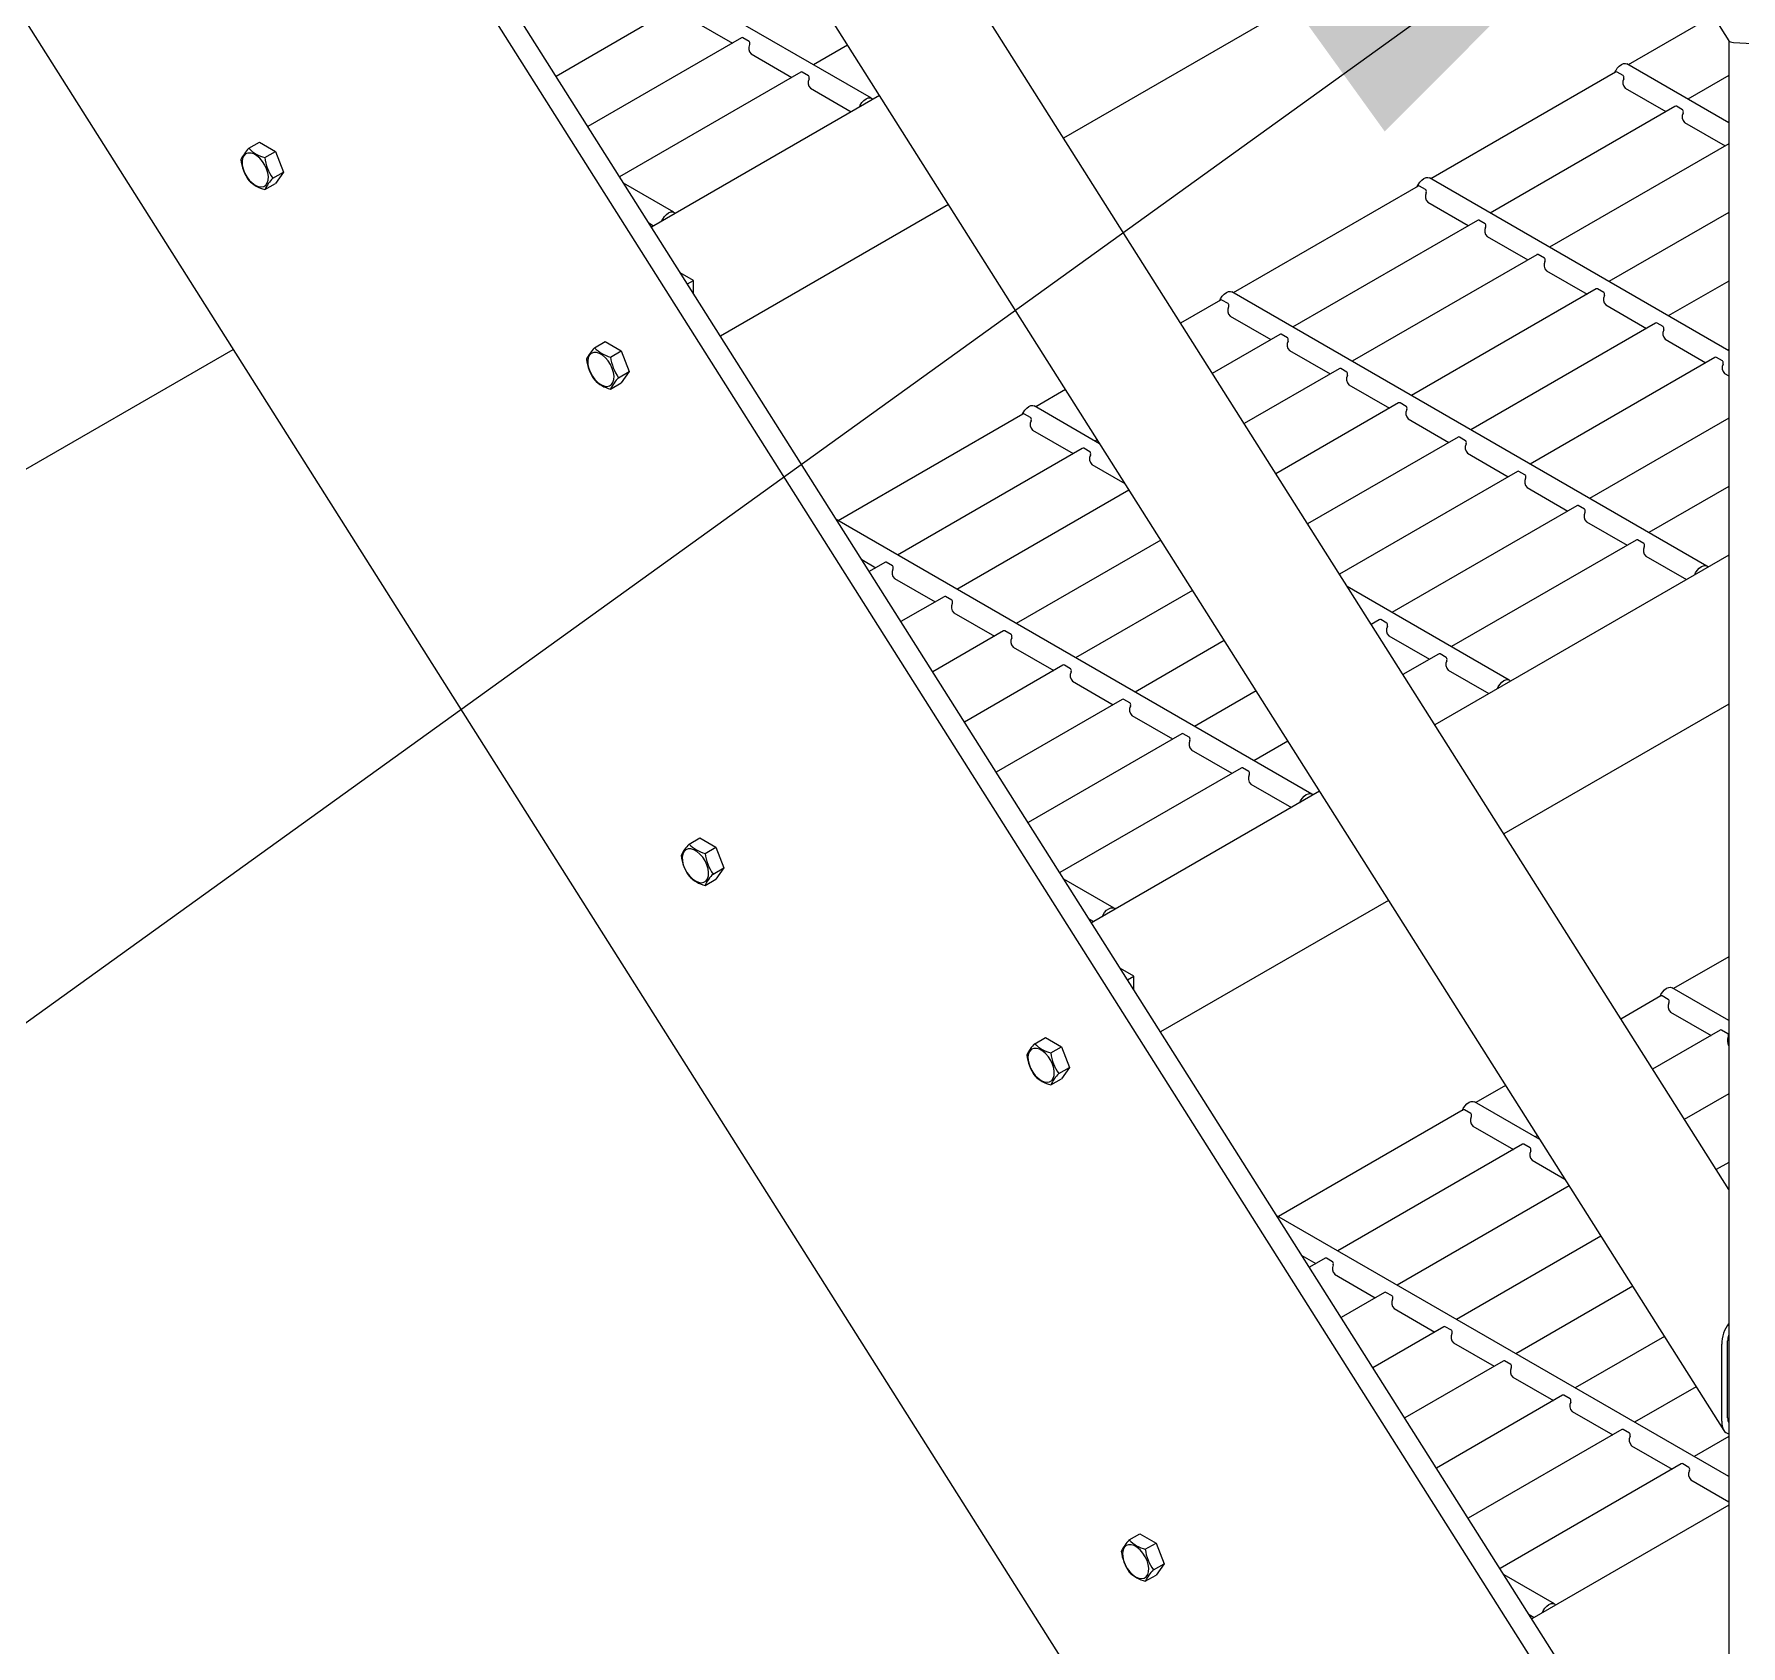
# Model space of a CAD drawing. Header units: millimetres. Extents: x 0 to 55611, y 0 to 32827.
# Drawn here: x 45506.1 to 46002.6, y 8661.4 to 9130.5 of the extents above; entities that cross this region are included whole.
import ezdxf

# ---------------------------------------------------------------- set-up
doc = ezdxf.new("R2010")
doc.units = ezdxf.units.MM
doc.header["$LTSCALE"] = 10
doc.linetypes.add('SLD-Continua', pattern=[0])
doc.layers.add('STRUC', color=5, linetype='SLD-Continua')
doc.styles.add('1', font='romans.shx', dxfattribs={"height": 125})
doc.dimstyles.new('50', dxfattribs={"dimscale": 0, "dimtxt": 125, "dimasz": 125, "dimexe": 125, "dimexo": 125, "dimgap": 50, "dimtad": 1, "dimdec": 0, "dimlfac": 49.861111, "dimzin": 1, "dimtxsty": '1', "dimcen": 2.5, "dimclrd": 1, "dimclre": 1, "dimadec": 0, "dimazin": 0, "dimtfac": 1, "dimtdec": 0, "dimtmove": 0, "dimatfit": 3, "dimfxl": 1, "dimtzin": 1, "dimarcsym": 0})

msp = doc.modelspace()

# ---------------------------------------------------------------- linework, layer by layer
at = {"layer": 'STRUC', "linetype": 'SLD-Continua', "lineweight": 25}
for p, q in [((44690.04, 11198.36), (45999.14, 9128.53)), ((44689.15, 10421.88), (45845.38, 8593.75)), ((45999.08, 8794.23), (45527.21, 9540.29)), ((45506.93, 9500.06), (45997.69, 8724.11)), ((45999.08, 8578.75), (45533.24, 9315.3)), ((45999.08, 8567.12), (45533.24, 9303.67)), ((45749.7, 9111.8), (45611.49, 9191.59)), ((45960.49, 9189.66), (45805.55, 9100.21)), ((45694.58, 9139.34), (45657.91, 9118.17)), ((45697.39, 9134.67), (45709.22, 9127.84)), ((45994.55, 9135.8), (45969.88, 9121.56)), ((45711.86, 9129.37), (45667.15, 9103.56)), ((45714.07, 9128.36), (45712.28, 9129.39)), ((45742.72, 9127.24), (45732.84, 9121.53)), ((45999.08, 9128.64), (45999.08, 8371.33)), ((46000.5, 9128.06), (46015.16, 9127.31)), ((45714.67, 9124.7), (45726.49, 9117.87)), ((45729.14, 9119.39), (45676.39, 9088.95)), ((45731.35, 9118.38), (45729.55, 9119.42)), ((45966.18, 9119.42), (45912.41, 9088.38)), ((45968.39, 9118.41), (45966.59, 9119.44)), ((45999.08, 9104.7), (45969.46, 9121.8)), ((45999.08, 9118.46), (45987.16, 9111.58)), ((45751.97, 9112.63), (45685.64, 9074.34)), ((45731.94, 9114.72), (45743.77, 9107.9)), ((45968.98, 9114.74), (45980.81, 9107.92)), ((45983.45, 9109.44), (45929.68, 9078.4)), ((45985.67, 9108.43), (45983.87, 9109.47)), ((45986.26, 9104.77), (45998.08, 9097.94)), ((45568.53, 9097.24), (45571.64, 9099.04)), ((45571.64, 9099.04), (45576.31, 9096.34)), ((45999.08, 9098.52), (45946.96, 9068.43)), ((45573.2, 9094.55), (45576.31, 9096.34)), ((45576.31, 9096.34), (45578.64, 9090.33)), ((45575.53, 9088.53), (45578.64, 9090.33)), ((45578.64, 9090.33), (45576.31, 9087.01)), ((45999.08, 9038.35), (45911.99, 9088.62)), ((45573.2, 9085.22), (45576.31, 9087.01)), ((45692.22, 9078.62), (45677.57, 9087.08)), ((45908.7, 9086.24), (45854.94, 9055.2)), ((45910.92, 9085.23), (45909.12, 9086.26)), ((45772.05, 9080.87), (45705.72, 9042.58)), ((45911.51, 9081.57), (45923.33, 9074.74)), ((45999.08, 9078.57), (45964.24, 9058.46)), ((45684.88, 9075.53), (45686.29, 9074.72)), ((45925.98, 9076.26), (45872.21, 9045.23)), ((45928.19, 9075.25), (45926.4, 9076.29)), ((45928.78, 9071.59), (45940.61, 9064.77)), ((45943.25, 9066.29), (45889.49, 9035.25)), ((45945.47, 9065.28), (45943.67, 9066.32)), ((45697.91, 9058.81), (45694.04, 9061.04)), ((45696.11, 9057.78), (45697.91, 9058.81)), ((45697.91, 9054.93), (45697.91, 9058.81)), ((45946.06, 9061.62), (45957.89, 9054.79)), ((45999.08, 9058.62), (45981.51, 9048.48)), ((45851.23, 9053.06), (45839.61, 9046.35)), ((45853.44, 9052.05), (45851.65, 9053.09)), ((45992.72, 8975.66), (45854.52, 9055.44)), ((45960.53, 9056.32), (45906.76, 9025.28)), ((45962.75, 9055.31), (45960.95, 9056.35)), ((45854.03, 9048.39), (45865.86, 9041.56)), ((45963.34, 9051.65), (45975.16, 9044.82)), ((45868.5, 9043.09), (45848.85, 9031.74)), ((45870.72, 9042.08), (45868.92, 9043.11)), ((45977.81, 9046.35), (45924.04, 9015.31)), ((45980.02, 9045.34), (45978.23, 9046.37)), ((44951.56, 8685.22), (45563.94, 9038.74)), ((45669.11, 9039.18), (45672.22, 9040.98)), ((45672.22, 9040.98), (45676.89, 9038.28)), ((45673.78, 9036.49), (45676.89, 9038.28)), ((45676.89, 9038.28), (45679.22, 9032.27)), ((45871.31, 9038.41), (45883.14, 9031.59)), ((45980.61, 9041.67), (45992.44, 9034.85)), ((45999.08, 9038.68), (45998.79, 9038.51)), ((45885.78, 9033.11), (45858.1, 9017.13)), ((45888, 9032.1), (45886.2, 9033.14)), ((45995.08, 9036.37), (45941.32, 9005.33)), ((45997.3, 9035.36), (45995.5, 9036.4)), ((45673.78, 9027.15), (45676.89, 9028.95)), ((45676.11, 9030.47), (45679.22, 9032.27)), ((45679.22, 9032.27), (45676.89, 9028.95)), ((45888.59, 9028.44), (45900.41, 9021.61)), ((45997.89, 9031.7), (45999.08, 9031.01)), ((45806.11, 9027.01), (45797.46, 9022.02)), ((45903.06, 9023.14), (45867.34, 9002.52)), ((45905.27, 9022.13), (45903.48, 9023.17)), ((45793.76, 9019.88), (45739.99, 8988.84)), ((45795.97, 9018.87), (45794.17, 9019.91)), ((45816.07, 9011.28), (45797.04, 9022.26)), ((45905.86, 9018.47), (45917.69, 9011.64)), ((45999.08, 9018.73), (45958.59, 8995.36)), ((45796.56, 9015.21), (45808.39, 9008.38)), ((45920.33, 9013.17), (45876.58, 8987.91)), ((45922.55, 9012.16), (45920.75, 9013.19)), ((45811.03, 9009.91), (45757.26, 8978.87)), ((45813.25, 9008.9), (45811.45, 9009.93)), ((45815.36, 9012.4), (45814.74, 9012.05)), ((45923.14, 9008.49), (45934.96, 9001.67)), ((45813.84, 9005.23), (45823.37, 8999.73)), ((45937.61, 9003.19), (45885.82, 8973.3)), ((45939.82, 9002.18), (45938.03, 9003.22)), ((45824.6, 8997.79), (45774.54, 8968.89)), ((45940.42, 8998.52), (45952.24, 8991.69)), ((45999.08, 8998.78), (45975.87, 8985.39)), ((45954.89, 8993.22), (45901.12, 8962.18)), ((45957.1, 8992.21), (45955.3, 8993.25)), ((45877.78, 8909.3), (45739.57, 8989.08)), ((45957.69, 8988.55), (45969.52, 8981.72)), ((45833.84, 8983.18), (45791.82, 8958.92)), ((45972.16, 8983.25), (45918.39, 8952.21)), ((45974.38, 8982.24), (45972.58, 8983.27)), ((45999.08, 8978.84), (45913.54, 8929.46)), ((45974.97, 8978.57), (45986.79, 8971.75)), ((45746.85, 8977.55), (45750.91, 8975.2)), ((45753.56, 8976.73), (45749.02, 8974.11)), ((45755.77, 8975.72), (45753.98, 8976.76)), ((45756.36, 8972.06), (45768.19, 8965.23)), ((45843.08, 8968.57), (45809.09, 8948.95)), ((45935.25, 8942.48), (45888.09, 8969.7)), ((45770.83, 8966.76), (45758.27, 8959.5)), ((45773.05, 8965.75), (45771.25, 8966.78)), ((45773.64, 8962.08), (45785.47, 8955.26)), ((45897.41, 8960.04), (45895.06, 8958.68)), ((45899.63, 8959.03), (45897.83, 8960.07)), ((45788.11, 8956.78), (45767.51, 8944.89)), ((45790.32, 8955.77), (45788.53, 8956.81)), ((45852.32, 8953.96), (45826.37, 8938.98)), ((45900.22, 8955.37), (45912.04, 8948.54)), ((45790.92, 8952.11), (45802.74, 8945.28)), ((45914.69, 8950.07), (45904.3, 8944.07)), ((45916.9, 8949.06), (45915.11, 8950.09)), ((45805.39, 8946.81), (45776.75, 8930.28)), ((45807.6, 8945.8), (45805.8, 8946.84)), ((45917.49, 8945.39), (45929.32, 8938.57)), ((45808.19, 8942.14), (45820.02, 8935.31)), ((45861.56, 8939.35), (45843.64, 8929)), ((45822.66, 8936.84), (45785.99, 8915.67)), ((45824.88, 8935.83), (45823.08, 8936.86)), ((45999.08, 8935.49), (45933.63, 8897.71)), ((45825.47, 8932.16), (45837.29, 8925.34)), ((45839.94, 8926.86), (45795.23, 8901.05)), ((45842.15, 8925.85), (45840.36, 8926.89)), ((45870.8, 8924.73), (45860.92, 8919.03)), ((45842.74, 8922.19), (45854.57, 8915.36)), ((45857.21, 8916.89), (45804.47, 8886.44)), ((45859.43, 8915.88), (45857.63, 8916.92)), ((45880.04, 8910.12), (45813.71, 8871.83)), ((45860.02, 8912.22), (45871.85, 8905.39)), ((45696.61, 8894.74), (45699.72, 8896.53)), ((45699.72, 8896.53), (45704.39, 8893.84)), ((45701.28, 8892.04), (45704.39, 8893.84)), ((45704.39, 8893.84), (45706.72, 8887.83)), ((45701.28, 8882.71), (45704.39, 8884.51)), ((45703.61, 8886.03), (45706.72, 8887.83)), ((45706.72, 8887.83), (45704.39, 8884.51)), ((45820.3, 8876.12), (45805.65, 8884.58)), ((45900.13, 8878.37), (45833.8, 8840.08)), ((45812.96, 8873.03), (45814.37, 8872.21)), ((45999.08, 8861.97), (45983.01, 8852.69)), ((45825.99, 8856.31), (45822.12, 8858.54)), ((45824.19, 8855.27), (45825.99, 8856.31)), ((45825.99, 8852.43), (45825.99, 8856.31)), ((45979.31, 8850.55), (45967.69, 8843.85)), ((45981.52, 8849.54), (45979.73, 8850.58)), ((45999.08, 8843.42), (45982.59, 8852.94)), ((45982.11, 8845.88), (45993.94, 8839.05)), ((45996.58, 8840.58), (45976.93, 8829.24)), ((45998.8, 8839.57), (45997, 8840.61)), ((45797.19, 8836.67), (45800.3, 8838.47)), ((45800.3, 8838.47), (45804.97, 8835.78)), ((45801.86, 8833.98), (45804.97, 8835.78)), ((45804.97, 8835.78), (45807.3, 8829.76)), ((45804.19, 8827.97), (45807.3, 8829.76)), ((45807.3, 8829.76), (45804.97, 8826.44)), ((45801.86, 8824.65), (45804.97, 8826.44)), ((45934.19, 8824.51), (45925.54, 8819.51)), ((45944.14, 8808.77), (45925.12, 8819.76)), ((45999.08, 8822.07), (45986.17, 8814.62)), ((45921.83, 8817.37), (45868.07, 8786.34)), ((45924.05, 8816.36), (45922.25, 8817.4)), ((45924.64, 8812.7), (45936.47, 8805.87)), ((45943.43, 8809.9), (45942.82, 8809.54)), ((45939.11, 8807.4), (45885.34, 8776.36)), ((45941.32, 8806.39), (45939.53, 8807.43)), ((45941.92, 8802.73), (45951.45, 8797.23)), ((45999.08, 8802.13), (45995.42, 8800.01)), ((45952.68, 8795.29), (45902.62, 8766.39)), ((45999.08, 8710.71), (45867.65, 8786.58)), ((45961.92, 8780.67), (45919.89, 8756.42)), ((45874.93, 8775.04), (45878.99, 8772.7)), ((45881.64, 8774.22), (45877.1, 8771.61)), ((45883.85, 8773.21), (45882.05, 8774.25)), ((45884.44, 8769.55), (45896.27, 8762.72)), ((45971.16, 8766.06), (45937.17, 8746.44)), ((45898.91, 8764.25), (45886.34, 8756.99)), ((45901.13, 8763.24), (45899.33, 8764.28)), ((45901.72, 8759.58), (45913.54, 8752.75)), ((45916.19, 8754.28), (45895.59, 8742.38)), ((45918.4, 8753.27), (45916.61, 8754.3)), ((45918.99, 8749.6), (45930.82, 8742.78)), ((45980.4, 8751.45), (45954.45, 8736.47)), ((45998.78, 8727.79), (45998.78, 8750.22)), ((45997.06, 8726.8), (45997.06, 8749.22)), ((45933.46, 8744.3), (45904.83, 8727.77)), ((45935.68, 8743.29), (45933.88, 8744.33)), ((45936.27, 8739.63), (45948.1, 8732.8)), ((45989.64, 8736.84), (45971.72, 8726.5)), ((45950.74, 8734.33), (45914.07, 8713.16)), ((45952.95, 8733.32), (45951.16, 8734.36)), ((45953.55, 8729.66), (45965.37, 8722.83)), ((45968.02, 8724.36), (45923.31, 8698.55)), ((45970.23, 8723.35), (45968.43, 8724.38)), ((45970.82, 8719.68), (45982.65, 8712.86)), ((45999.08, 8722.34), (45989, 8716.52)), ((45985.29, 8714.38), (45932.55, 8683.94)), ((45987.51, 8713.37), (45985.71, 8714.41)), ((45988.1, 8709.71), (45999.08, 8703.37)), ((45999.08, 8702.39), (45941.79, 8669.32)), ((45824.69, 8692.23), (45827.8, 8694.03)), ((45827.8, 8694.03), (45832.47, 8691.33)), ((45829.35, 8689.54), (45832.47, 8691.33)), ((45832.47, 8691.33), (45834.8, 8685.32)), ((45831.69, 8683.52), (45834.8, 8685.32)), ((45834.8, 8685.32), (45832.47, 8682)), ((45829.35, 8680.2), (45832.47, 8682)), ((45948.38, 8673.61), (45933.73, 8682.07)), ((45941.04, 8670.52), (45942.45, 8669.7))]:
    msp.add_line(p, q, dxfattribs=at)
at = {"layer": 'STRUC', "linetype": 'SLD-Continua', "lineweight": 25, "flags": 128}
for points in [[(45714.23, 9127.41), (45714.27, 9127.54), (45714.3, 9127.8), (45714.27, 9128.07), (45714.2, 9128.23), (45714.08, 9128.36), (45714.07, 9128.36)], [(45965.96, 9119.29), (45966.21, 9119.82), (45966.68, 9120.56), (45967.26, 9121.18), (45967.88, 9121.64), (45968.49, 9121.9), (45969.07, 9121.93), (45969.46, 9121.8)], [(45731.51, 9117.44), (45731.55, 9117.57), (45731.58, 9117.83), (45731.55, 9118.09), (45731.48, 9118.26), (45731.35, 9118.38), (45731.35, 9118.38)], [(45968.55, 9117.46), (45968.59, 9117.59), (45968.62, 9117.85), (45968.59, 9118.11), (45968.52, 9118.28), (45968.4, 9118.4), (45968.39, 9118.41)], [(45746.19, 9109.3), (45746.44, 9109.82), (45746.92, 9110.56), (45747.49, 9111.19), (45748.11, 9111.65), (45748.73, 9111.9), (45749.3, 9111.94), (45749.78, 9111.75), (45750.03, 9111.51)], [(45985.83, 9107.49), (45985.86, 9107.62), (45985.89, 9107.87), (45985.86, 9108.14), (45985.79, 9108.31), (45985.67, 9108.43), (45985.67, 9108.43)], [(45570.38, 9086.52), (45571.27, 9086.13), (45572.1, 9086), (45572.85, 9086.14), (45573.46, 9086.53), (45573.9, 9087.17), (45574.16, 9088), (45574.21, 9089), (45574.06, 9090.1), (45573.7, 9091.25), (45573.17, 9092.38), (45572.49, 9093.43), (45571.69, 9094.35), (45570.83, 9095.09), (45569.94, 9095.6), (45569.07, 9095.87), (45568.28, 9095.86), (45567.6, 9095.6), (45567.06, 9095.08), (45566.71, 9094.34), (45566.56, 9093.42), (45566.61, 9092.36), (45566.86, 9091.23), (45567.31, 9090.08), (45567.92, 9088.98), (45568.66, 9087.99), (45569.5, 9087.15), (45570.38, 9086.52)], [(45908.48, 9086.11), (45908.73, 9086.64), (45909.21, 9087.38), (45909.78, 9088), (45910.4, 9088.46), (45911.02, 9088.72), (45911.59, 9088.76), (45911.99, 9088.62)], [(45911.08, 9084.28), (45911.11, 9084.41), (45911.14, 9084.67), (45911.11, 9084.94), (45911.04, 9085.1), (45910.92, 9085.23), (45910.92, 9085.23)], [(45688.72, 9076.12), (45688.97, 9076.64), (45689.45, 9077.39), (45690.02, 9078.01), (45690.64, 9078.47), (45691.26, 9078.72), (45691.83, 9078.76), (45692.31, 9078.57), (45692.55, 9078.33)], [(45928.35, 9074.31), (45928.39, 9074.44), (45928.42, 9074.7), (45928.39, 9074.96), (45928.32, 9075.13), (45928.2, 9075.25), (45928.19, 9075.25)], [(45945.63, 9064.34), (45945.66, 9064.47), (45945.7, 9064.72), (45945.67, 9064.99), (45945.59, 9065.16), (45945.47, 9065.28), (45945.47, 9065.28)], [(45851.01, 9052.93), (45851.26, 9053.46), (45851.74, 9054.2), (45852.31, 9054.83), (45852.93, 9055.28), (45853.55, 9055.54), (45854.12, 9055.58), (45854.52, 9055.44)], [(45962.91, 9054.36), (45962.94, 9054.49), (45962.97, 9054.75), (45962.94, 9055.02), (45962.87, 9055.18), (45962.75, 9055.31), (45962.75, 9055.31)], [(45853.6, 9051.1), (45853.64, 9051.23), (45853.67, 9051.49), (45853.64, 9051.76), (45853.57, 9051.93), (45853.45, 9052.05), (45853.44, 9052.05)], [(45980.18, 9044.39), (45980.22, 9044.52), (45980.25, 9044.78), (45980.22, 9045.04), (45980.15, 9045.21), (45980.03, 9045.33), (45980.02, 9045.34)], [(45670.96, 9028.46), (45671.85, 9028.07), (45672.68, 9027.94), (45673.43, 9028.08), (45674.04, 9028.47), (45674.48, 9029.1), (45674.74, 9029.94), (45674.79, 9030.94), (45674.63, 9032.04), (45674.28, 9033.18), (45673.75, 9034.32), (45673.07, 9035.37), (45672.27, 9036.29), (45671.41, 9037.03), (45670.52, 9037.54), (45669.65, 9037.8), (45668.86, 9037.8), (45668.17, 9037.53), (45667.64, 9037.02), (45667.29, 9036.28), (45667.14, 9035.35), (45667.19, 9034.3), (45667.44, 9033.17), (45667.89, 9032.02), (45668.5, 9030.92), (45669.24, 9029.93), (45670.08, 9029.09), (45670.96, 9028.46)], [(45870.88, 9041.13), (45870.92, 9041.26), (45870.95, 9041.52), (45870.92, 9041.78), (45870.85, 9041.95), (45870.72, 9042.07), (45870.72, 9042.08)], [(45997.46, 9034.42), (45997.49, 9034.55), (45997.52, 9034.8), (45997.49, 9035.07), (45997.42, 9035.24), (45997.3, 9035.36), (45997.3, 9035.36)], [(45888.16, 9031.16), (45888.19, 9031.29), (45888.22, 9031.54), (45888.19, 9031.81), (45888.12, 9031.98), (45888, 9032.1), (45888, 9032.1)], [(45793.54, 9019.75), (45793.79, 9020.28), (45794.26, 9021.02), (45794.84, 9021.65), (45795.45, 9022.11), (45796.07, 9022.36), (45796.65, 9022.4), (45797.04, 9022.26)], [(45796.13, 9017.93), (45796.17, 9018.06), (45796.2, 9018.31), (45796.17, 9018.58), (45796.1, 9018.75), (45795.97, 9018.87), (45795.97, 9018.87)], [(45905.43, 9021.19), (45905.47, 9021.31), (45905.5, 9021.57), (45905.47, 9021.84), (45905.4, 9022.01), (45905.28, 9022.13), (45905.27, 9022.13)], [(45813.41, 9007.95), (45813.44, 9008.08), (45813.47, 9008.34), (45813.44, 9008.61), (45813.37, 9008.77), (45813.25, 9008.89), (45813.25, 9008.9)], [(45922.71, 9011.21), (45922.74, 9011.34), (45922.77, 9011.6), (45922.74, 9011.86), (45922.67, 9012.03), (45922.55, 9012.15), (45922.55, 9012.16)], [(45939.98, 9001.24), (45940.02, 9001.37), (45940.05, 9001.62), (45940.02, 9001.89), (45939.95, 9002.06), (45939.83, 9002.18), (45939.82, 9002.18)], [(45957.26, 8991.27), (45957.3, 8991.39), (45957.33, 8991.65), (45957.3, 8991.92), (45957.23, 8992.09), (45957.1, 8992.21), (45957.1, 8992.21)], [(45974.54, 8981.29), (45974.57, 8981.42), (45974.6, 8981.68), (45974.57, 8981.94), (45974.5, 8982.11), (45974.38, 8982.23), (45974.38, 8982.24)], [(45755.93, 8974.77), (45755.97, 8974.9), (45756, 8975.16), (45755.97, 8975.43), (45755.9, 8975.59), (45755.78, 8975.72), (45755.77, 8975.72)], [(45989.22, 8973.15), (45989.47, 8973.67), (45989.95, 8974.42), (45990.52, 8975.04), (45991.14, 8975.5), (45991.76, 8975.75), (45992.33, 8975.79), (45992.81, 8975.6), (45993.05, 8975.36)], [(45773.21, 8964.8), (45773.24, 8964.93), (45773.27, 8965.19), (45773.25, 8965.45), (45773.17, 8965.62), (45773.05, 8965.74), (45773.05, 8965.75)], [(45899.79, 8958.09), (45899.82, 8958.22), (45899.85, 8958.47), (45899.82, 8958.74), (45899.75, 8958.91), (45899.63, 8959.03), (45899.63, 8959.03)], [(45790.48, 8954.83), (45790.52, 8954.96), (45790.55, 8955.21), (45790.52, 8955.48), (45790.45, 8955.65), (45790.33, 8955.77), (45790.32, 8955.77)], [(45917.06, 8948.11), (45917.1, 8948.24), (45917.13, 8948.5), (45917.1, 8948.77), (45917.03, 8948.93), (45916.91, 8949.05), (45916.9, 8949.06)], [(45807.76, 8944.85), (45807.8, 8944.98), (45807.83, 8945.24), (45807.8, 8945.51), (45807.73, 8945.68), (45807.61, 8945.8), (45807.6, 8945.8)], [(45931.75, 8939.97), (45931.99, 8940.5), (45932.47, 8941.24), (45933.04, 8941.86), (45933.66, 8942.32), (45934.28, 8942.58), (45934.85, 8942.61), (45935.33, 8942.42), (45935.58, 8942.18)], [(45825.04, 8934.88), (45825.07, 8935.01), (45825.1, 8935.27), (45825.07, 8935.53), (45825, 8935.7), (45824.88, 8935.82), (45824.88, 8935.83)], [(45842.31, 8924.91), (45842.35, 8925.04), (45842.38, 8925.29), (45842.35, 8925.56), (45842.28, 8925.73), (45842.16, 8925.85), (45842.15, 8925.85)], [(45859.59, 8914.93), (45859.62, 8915.06), (45859.65, 8915.32), (45859.63, 8915.59), (45859.55, 8915.76), (45859.43, 8915.88), (45859.43, 8915.88)], [(45874.27, 8906.79), (45874.52, 8907.32), (45875, 8908.06), (45875.57, 8908.68), (45876.19, 8909.14), (45876.81, 8909.4), (45877.38, 8909.43), (45877.86, 8909.24), (45878.11, 8909)], [(45698.46, 8884.02), (45699.35, 8883.63), (45700.18, 8883.5), (45700.93, 8883.63), (45701.54, 8884.03), (45701.98, 8884.66), (45702.24, 8885.5), (45702.29, 8886.49), (45702.13, 8887.59), (45701.78, 8888.74), (45701.25, 8889.87), (45700.57, 8890.93), (45699.77, 8891.85), (45698.91, 8892.58), (45698.02, 8893.1), (45697.15, 8893.36), (45696.36, 8893.36), (45695.67, 8893.09), (45695.14, 8892.57), (45694.79, 8891.83), (45694.64, 8890.91), (45694.69, 8889.86), (45694.94, 8888.72), (45695.39, 8887.58), (45696, 8886.48), (45696.74, 8885.48), (45697.58, 8884.65), (45698.46, 8884.02)], [(45816.8, 8873.61), (45817.05, 8874.14), (45817.52, 8874.88), (45818.1, 8875.5), (45818.72, 8875.96), (45819.34, 8876.22), (45819.91, 8876.25), (45820.39, 8876.07), (45820.63, 8875.82)], [(45979.09, 8850.43), (45979.34, 8850.95), (45979.82, 8851.7), (45980.39, 8852.32), (45981.01, 8852.78), (45981.63, 8853.04), (45982.2, 8853.07), (45982.59, 8852.94)], [(45981.68, 8848.6), (45981.72, 8848.73), (45981.75, 8848.98), (45981.72, 8849.25), (45981.65, 8849.42), (45981.53, 8849.54), (45981.52, 8849.54)], [(45998.96, 8838.63), (45998.99, 8838.76), (45999.02, 8839.01), (45998.99, 8839.28), (45998.92, 8839.45), (45998.8, 8839.57), (45998.8, 8839.57)], [(45799.04, 8825.96), (45799.93, 8825.57), (45800.76, 8825.43), (45801.5, 8825.57), (45802.12, 8825.96), (45802.56, 8826.6), (45802.82, 8827.43), (45802.87, 8828.43), (45802.71, 8829.53), (45802.36, 8830.68), (45801.83, 8831.81), (45801.15, 8832.86), (45800.35, 8833.78), (45799.49, 8834.52), (45798.6, 8835.04), (45797.73, 8835.3), (45796.93, 8835.3), (45796.25, 8835.03), (45795.72, 8834.51), (45795.37, 8833.77), (45795.21, 8832.85), (45795.27, 8831.79), (45795.52, 8830.66), (45795.97, 8829.51), (45796.58, 8828.41), (45797.32, 8827.42), (45798.16, 8826.59), (45799.04, 8825.96)], [(45921.62, 8817.25), (45921.86, 8817.78), (45922.34, 8818.52), (45922.91, 8819.14), (45923.53, 8819.6), (45924.15, 8819.86), (45924.72, 8819.89), (45925.12, 8819.76)], [(45924.21, 8815.42), (45924.24, 8815.55), (45924.27, 8815.81), (45924.25, 8816.07), (45924.17, 8816.24), (45924.05, 8816.36), (45924.05, 8816.36)], [(45941.48, 8805.45), (45941.52, 8805.58), (45941.55, 8805.83), (45941.52, 8806.1), (45941.45, 8806.27), (45941.33, 8806.39), (45941.32, 8806.39)], [(45884.01, 8772.27), (45884.05, 8772.4), (45884.08, 8772.65), (45884.05, 8772.92), (45883.98, 8773.09), (45883.86, 8773.21), (45883.85, 8773.21)], [(45901.29, 8762.29), (45901.32, 8762.42), (45901.35, 8762.68), (45901.32, 8762.95), (45901.25, 8763.12), (45901.13, 8763.24), (45901.13, 8763.24)], [(45918.56, 8752.32), (45918.6, 8752.45), (45918.63, 8752.71), (45918.6, 8752.97), (45918.53, 8753.14), (45918.41, 8753.26), (45918.4, 8753.27)], [(45935.84, 8742.35), (45935.87, 8742.48), (45935.9, 8742.73), (45935.88, 8743), (45935.8, 8743.17), (45935.68, 8743.29), (45935.68, 8743.29)], [(45953.11, 8732.38), (45953.15, 8732.5), (45953.18, 8732.76), (45953.15, 8733.03), (45953.08, 8733.2), (45952.96, 8733.32), (45952.95, 8733.32)], [(45970.39, 8722.4), (45970.43, 8722.53), (45970.46, 8722.79), (45970.43, 8723.05), (45970.36, 8723.22), (45970.24, 8723.34), (45970.23, 8723.35)], [(45987.67, 8712.43), (45987.7, 8712.56), (45987.73, 8712.81), (45987.7, 8713.08), (45987.63, 8713.25), (45987.51, 8713.37), (45987.51, 8713.37)], [(45826.54, 8681.51), (45827.42, 8681.12), (45828.26, 8680.99), (45829, 8681.13), (45829.62, 8681.52), (45830.06, 8682.15), (45830.32, 8682.99), (45830.37, 8683.99), (45830.21, 8685.09), (45829.86, 8686.24), (45829.33, 8687.37), (45828.65, 8688.42), (45827.85, 8689.34), (45826.99, 8690.08), (45826.1, 8690.59), (45825.23, 8690.86), (45824.43, 8690.85), (45823.75, 8690.59), (45823.22, 8690.07), (45822.87, 8689.33), (45822.71, 8688.41), (45822.77, 8687.35), (45823.02, 8686.22), (45823.47, 8685.07), (45824.08, 8683.97), (45824.82, 8682.98), (45825.66, 8682.14), (45826.54, 8681.51)], [(45944.88, 8671.11), (45945.12, 8671.63), (45945.6, 8672.37), (45946.17, 8673), (45946.79, 8673.46), (45947.41, 8673.71), (45947.98, 8673.75), (45948.46, 8673.56), (45948.71, 8673.32)]]:
    msp.add_lwpolyline(points, dxfattribs=at)
at = {"layer": 'STRUC', "linetype": 'SLD-Continua', "lineweight": 25}
for centre, radius, start, end in [((45712.09, 9129.03), 0.414, 63.338, 124.2198), ((45716.22, 9126.34), 2.26, 151.5127, 226.5278), ((45729.37, 9119.05), 0.414, 63.338, 124.2198), ((45733.5, 9116.36), 2.26, 151.5127, 226.5278), ((45966.41, 9119.07), 0.414, 63.338, 124.2198), ((45970.54, 9116.38), 2.26, 151.5127, 226.5278), ((45983.69, 9109.1), 0.414, 63.338, 124.2198), ((45987.81, 9106.41), 2.26, 151.5127, 226.5278), ((45577.41, 9088.52), 12.45, 135.5193, 154.2794), ((45575.7, 9104.28), 10.05, 224.4517, 255.5537), ((45579.16, 9095.49), 13.06, 186.9074, 215.504), ((45585.97, 9096.05), 12.86, 186.6851, 215.7263), ((45575.7, 9094.94), 10.04, 224.4446, 255.5608), ((45582.96, 9080.83), 10.71, 133.9748, 155.8238), ((45908.94, 9085.9), 0.414, 63.338, 124.2198), ((45913.06, 9083.21), 2.26, 151.5127, 226.5278), ((45926.21, 9075.92), 0.414, 63.338, 124.2198), ((45930.34, 9073.23), 2.26, 151.5127, 226.5278), ((45943.49, 9065.95), 0.414, 63.338, 124.2198), ((45947.62, 9063.26), 2.26, 151.5127, 226.5278), ((45851.46, 9052.72), 0.414, 63.338, 124.2198), ((45960.76, 9055.98), 0.414, 63.338, 124.2198), ((45964.89, 9053.29), 2.26, 151.5127, 226.5278), ((45855.59, 9050.03), 2.26, 151.5127, 226.5278), ((45868.74, 9042.74), 0.414, 63.338, 124.2198), ((45978.04, 9046), 0.414, 63.338, 124.2198), ((45982.17, 9043.31), 2.26, 151.5127, 226.5278), ((45677.99, 9030.46), 12.45, 135.5193, 154.2794), ((45676.28, 9046.22), 10.05, 224.4517, 255.5537), ((45872.87, 9040.05), 2.26, 151.5127, 226.5278), ((45679.74, 9037.43), 13.06, 186.9074, 215.504), ((45686.55, 9037.98), 12.86, 186.6851, 215.7263), ((45886.01, 9032.77), 0.414, 63.338, 124.2198), ((45995.32, 9036.03), 0.414, 63.338, 124.2198), ((45999.44, 9033.34), 2.26, 151.5127, 226.5278), ((45676.28, 9036.88), 10.04, 224.4446, 255.5608), ((45683.54, 9022.77), 10.71, 133.9748, 155.8238), ((45890.14, 9030.08), 2.26, 151.5127, 226.5278), ((45903.29, 9022.8), 0.414, 63.338, 124.2198), ((45793.99, 9019.54), 0.414, 63.338, 124.2198), ((45798.12, 9016.85), 2.26, 151.5127, 226.5278), ((45907.42, 9020.11), 2.26, 151.5127, 226.5278), ((45920.57, 9012.82), 0.414, 63.338, 124.2198), ((45811.26, 9009.56), 0.414, 63.338, 124.2198), ((45815.39, 9006.87), 2.26, 151.5127, 226.5278), ((45924.69, 9010.13), 2.26, 151.5127, 226.5278), ((45937.84, 9002.85), 0.414, 63.338, 124.2198), ((45941.97, 9000.16), 2.26, 151.5127, 226.5278), ((45955.12, 8992.88), 0.414, 63.338, 124.2198), ((45959.25, 8990.19), 2.26, 151.5127, 226.5278), ((45972.39, 8982.9), 0.414, 63.338, 124.2198), ((45976.52, 8980.21), 2.26, 151.5127, 226.5278), ((45753.79, 8976.39), 0.414, 63.338, 124.2198), ((45757.92, 8973.7), 2.26, 151.5127, 226.5278), ((45771.07, 8966.41), 0.414, 63.338, 124.2198), ((45775.19, 8963.72), 2.26, 151.5127, 226.5278), ((45897.64, 8959.7), 0.414, 63.338, 124.2198), ((45901.77, 8957.01), 2.26, 151.5127, 226.5278), ((45788.34, 8956.44), 0.414, 63.338, 124.2198), ((45792.47, 8953.75), 2.26, 151.5127, 226.5278), ((45914.92, 8949.72), 0.414, 63.338, 124.2198), ((45919.05, 8947.04), 2.26, 151.5127, 226.5278), ((45805.62, 8946.47), 0.414, 63.338, 124.2198), ((45809.75, 8943.78), 2.26, 151.5127, 226.5278), ((45822.89, 8936.49), 0.414, 63.338, 124.2198), ((45827.02, 8933.8), 2.26, 151.5127, 226.5278), ((45840.17, 8926.52), 0.414, 63.338, 124.2198), ((45844.3, 8923.83), 2.26, 151.5127, 226.5278), ((45857.45, 8916.55), 0.414, 63.338, 124.2198), ((45861.57, 8913.86), 2.26, 151.5127, 226.5278), ((45705.49, 8886.01), 12.45, 135.5193, 154.2794), ((45703.78, 8901.77), 10.05, 224.4517, 255.5537), ((45707.24, 8892.99), 13.06, 186.9074, 215.504), ((45714.05, 8893.54), 12.86, 186.6851, 215.7263), ((45703.78, 8892.44), 10.04, 224.4446, 255.5608), ((45711.04, 8878.33), 10.71, 133.9748, 155.8238), ((45979.54, 8850.21), 0.414, 63.338, 124.2198), ((45983.67, 8847.52), 2.26, 151.5127, 226.5278), ((45996.82, 8840.24), 0.414, 63.338, 124.2198), ((45806.07, 8827.95), 12.45, 135.5193, 154.2794), ((45804.36, 8843.71), 10.05, 224.4517, 255.5537), ((45814.63, 8835.48), 12.86, 186.6851, 215.7263), ((46001.25, 8837.51), 2.55, 154.0296, 211.484), ((45807.82, 8834.92), 13.06, 186.9074, 215.504), ((45804.36, 8834.37), 10.04, 224.4446, 255.5608), ((45811.62, 8820.26), 10.71, 133.9748, 155.8238), ((45922.07, 8817.03), 0.414, 63.338, 124.2198), ((45926.19, 8814.34), 2.26, 151.5127, 226.5278), ((45939.34, 8807.06), 0.414, 63.338, 124.2198), ((45943.47, 8804.37), 2.26, 151.5127, 226.5278), ((45881.87, 8773.88), 0.414, 63.338, 124.2198), ((45886, 8771.19), 2.26, 151.5127, 226.5278), ((45899.15, 8763.91), 0.414, 63.338, 124.2198), ((45903.27, 8761.22), 2.26, 151.5127, 226.5278), ((45916.42, 8753.93), 0.414, 63.338, 124.2198), ((45920.55, 8751.24), 2.26, 151.5127, 226.5278), ((45933.7, 8743.96), 0.414, 63.338, 124.2198), ((45937.83, 8741.27), 2.26, 151.5127, 226.5278), ((45950.97, 8733.99), 0.414, 63.338, 124.2198), ((45955.1, 8731.3), 2.26, 151.5127, 226.5278), ((45968.25, 8724.01), 0.414, 63.338, 124.2198), ((45972.38, 8721.32), 2.26, 151.5127, 226.5278), ((45985.53, 8714.04), 0.414, 63.338, 124.2198), ((45989.65, 8711.35), 2.26, 151.5127, 226.5278), ((45833.57, 8683.51), 12.45, 135.5193, 154.2794), ((45831.86, 8699.27), 10.05, 224.4517, 255.5537), ((45835.32, 8690.48), 13.06, 186.9074, 215.504), ((45842.13, 8691.03), 12.86, 186.6851, 215.7263), ((45831.86, 8689.93), 10.04, 224.4446, 255.5608), ((45839.12, 8675.82), 10.71, 133.9748, 155.8238)]:
    msp.add_arc(centre, radius, start, end, dxfattribs=at)
for centre, major_axis, ratio, start_param, end_param in [((46003.95, 9130.05), (4.86, 1.41), 0.291909, 3.225956, 3.842627), ((46003.95, 9130.05), (4.86, 1.41), 0.291909, 3.225956, 3.842627), ((46000.5, 8751.21), (1.73, 5.56), 0.536091, 0.953247, 2.096964), ((46000.5, 8751.21), (0.87, 2.78), 0.536091, 1.502462, 2.096964), ((46000.5, 8728.79), (1.73, 5.56), 0.536091, 2.096964, 3.240682), ((46000.5, 8728.79), (0.87, 2.78), 0.536091, 2.096964, 2.713635)]:
    msp.add_ellipse(centre, major_axis=major_axis, ratio=ratio, start_param=start_param, end_param=end_param, dxfattribs=at)

# ---------------------------------------------------------------- leaders
msp.add_leader([(45988.43, 9191.86), (44352.17, 8013.22)], dimstyle='50', override={"dimscale": 1, "dimlfac": 1})

doc.saveas('drawing.dxf')
